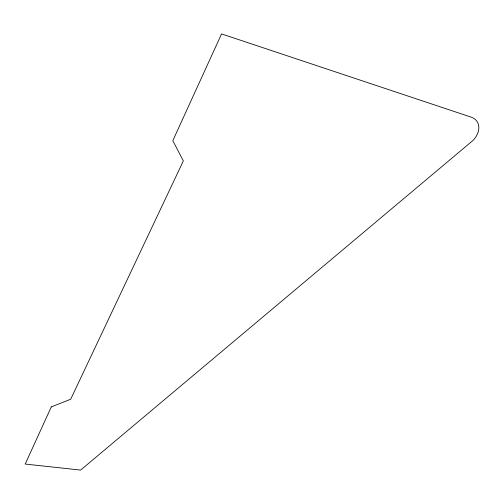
<?xml version="1.0" encoding="UTF-8"?>
<svg xmlns="http://www.w3.org/2000/svg" width="504" height="504" viewBox="0 0 504 504"><rect width="100%" height="100%" fill="white"/><g stroke="black" fill="none" stroke-linecap="round" stroke-linejoin="round"><path stroke-width="0.76" d="M51.276 406.936L25.2 464.064L80.64 470.087L473.237 140.238A19.958 14.225 -33.7 0 0 471.353 117.212L221.558 33.913L172.815 140.685L183.336 160.915L70.699 399.225L51.276 406.936"/></g></svg>
